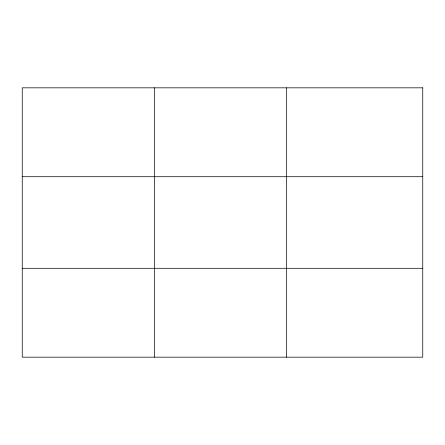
<?xml version="1.0" encoding="UTF-8"?>
<svg xmlns="http://www.w3.org/2000/svg" width="445" height="445" viewBox="0 0 445 445"><rect width="100%" height="100%" fill="white"/><g stroke="black" fill="none" stroke-linecap="round" stroke-linejoin="round"><path stroke-width="0.67" d="M154.415 357.174L154.415 87.826M286.58 357.174L286.58 87.826M22.25 176.71L422.75 176.71M22.25 268.291L422.75 268.291M422.75 87.826L422.75 357.174L22.25 357.174L22.25 87.826L422.75 87.826"/></g></svg>
